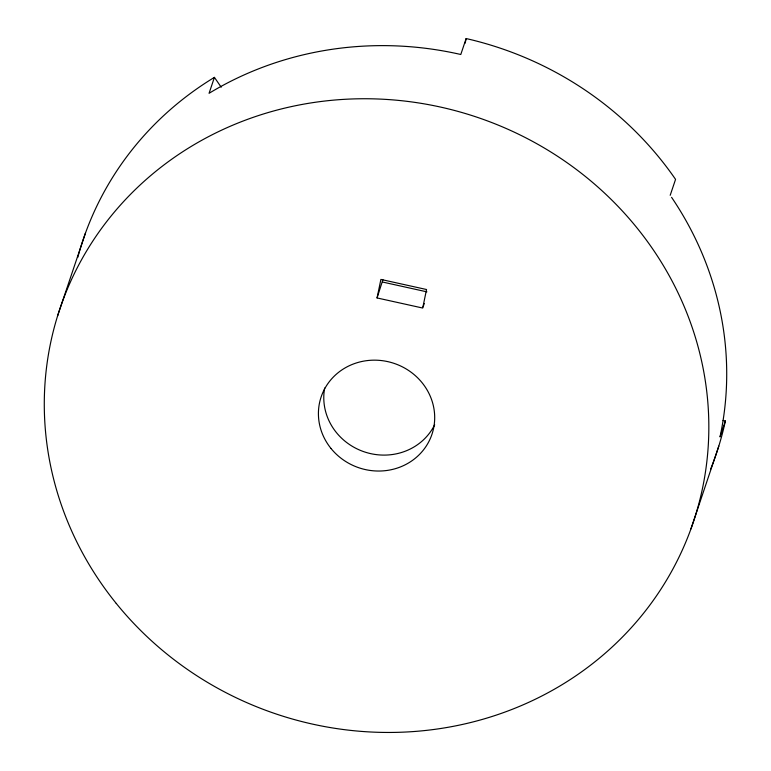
<?xml version="1.0" encoding="UTF-8"?>
<svg xmlns="http://www.w3.org/2000/svg" width="771" height="771" viewBox="0 0 771 771"><rect width="100%" height="100%" fill="white"/><g stroke="black" fill="none" stroke-linecap="round" stroke-linejoin="round"><path stroke-width="1.16" d="M377.058 297.943L380.893 279.43L426.536 289.52L422.71 308.043L377.058 297.943L382.898 279.69M465.154 43.166L466.156 38.55A334.19 314.828 18.6 0 1 675.56 179.373L670.192 195.314M57.546 316.033L85.417 233.208M221.21 87.21L214.425 77.36L209.066 93.301L211.138 92.057A334.19 314.828 18.6 0 1 460.788 54.49L466.156 38.55M423.096 306.906L424.243 303.495M723.053 420.446L725.376 420.976L720.018 436.916A334.19 314.828 18.6 0 0 671.58 197.328M690.932 528.925L718.803 446.101M382.426 282.003L426.903 291.852M725.376 420.976A334.19 314.828 18.6 0 1 710.64 469.105M77.775 257.398A334.19 314.828 18.6 0 1 214.425 77.36M434.671 424.773A58.48 55.088 18.6 0 1 364.471 451.912A58.48 55.088 18.6 0 1 324.668 388.015M116.248 603.433A334.19 314.828 18.6 0 0 685.554 542.668A334.19 314.828 18.6 0 0 327.868 100.693A334.19 314.828 18.6 0 0 116.248 603.433M331.01 448.471A58.48 55.088 18.6 0 0 430.623 437.832A58.48 55.088 18.6 0 0 368.037 360.5A58.48 55.088 18.6 0 0 331.01 448.471"/></g></svg>
